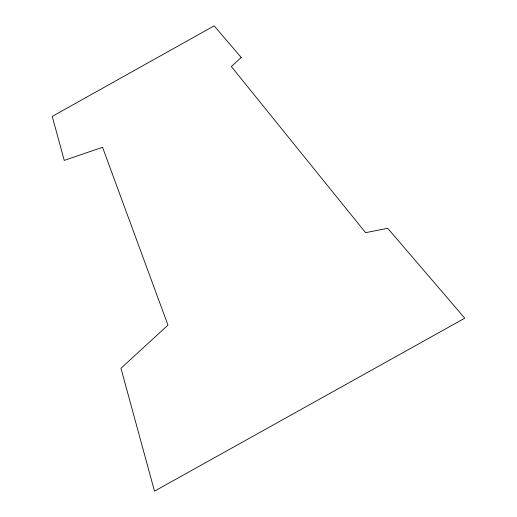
<?xml version="1.0" encoding="UTF-8"?>
<svg xmlns="http://www.w3.org/2000/svg" width="517" height="517" viewBox="0 0 517 517"><rect width="100%" height="100%" fill="white"/><g stroke="black" fill="none" stroke-linecap="round" stroke-linejoin="round"><path stroke-width="0.78" d="M241.2 57.413L231.357 66.57L365.603 232.676L387.698 228.294L464.77 318.194L154.499 491.15L120.965 368.272L167.96 325.122L102.534 147.287L64.244 160.419L52.23 116.396L214.141 25.85L241.2 57.413"/></g></svg>
